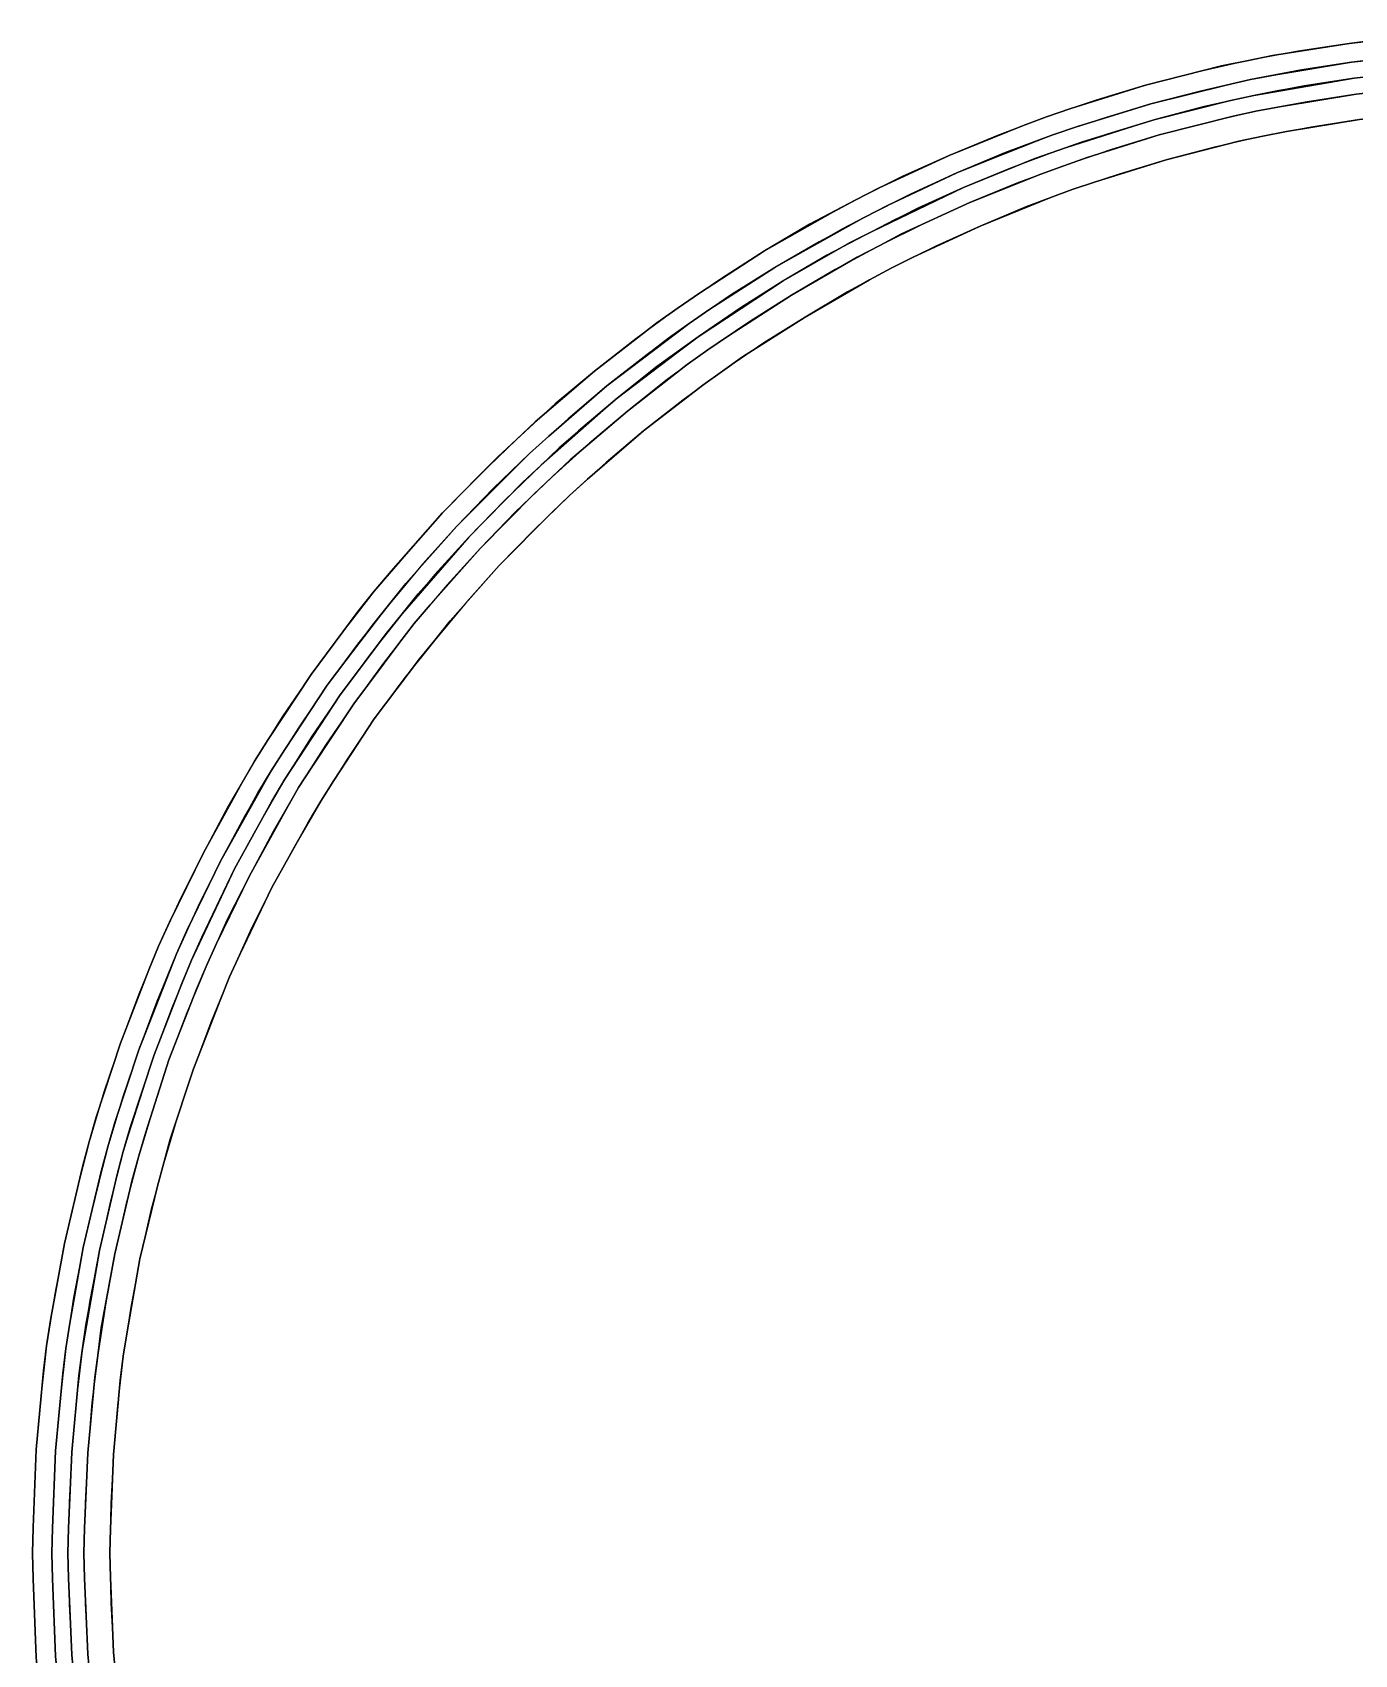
# Model space of a CAD drawing. Extents: x -23.7 to 23.7, y -23.7 to 23.7.
# Drawn here: x -23.68 to -3.15, y -1.58 to 23.62 of the extents above; entities that cross this region are included whole.
import ezdxf

# ---------------------------------------------------------------- set-up
doc = ezdxf.new("R2010")
doc.units = 0

msp = doc.modelspace()

# ---------------------------------------------------------------- linework, layer by layer
at = {"layer": 'Faces'}
for points in [[(-4.82, 23.18, 57.13), (-4.42, 23.26, 57.58), (-3.23, 23.45, 56.77), (-4.02, 23.33, 56.22)], [(-3.23, 23.45, 58.95), (-2.01, 23.59, 57.58), (-3.23, 23.45, 56.77), (-4.42, 23.26, 57.58)], [(-2.01, 23.59, 57.58), (-1.62, 23.62, 57.13), (-2.42, 23.55, 56.22), (-3.23, 23.45, 56.77)], [(-5.21, 23.1, 57.58), (-4.82, 23.18, 57.13), (-5.61, 23, 56.22), (-6.39, 22.8, 56.77)], [(-5.21, 23.1, 57.58), (-4.82, 23.18, 57.86), (-4.42, 23.26, 57.58), (-4.82, 23.18, 57.13)], [(-3.19, 23.16, 58.95), (-1.99, 23.29, 57.58), (-3.19, 23.16, 56.77), (-4.37, 22.96, 57.58)], [(-3.19, 23.16, 58.95), (-1.99, 23.29, 57.58), (-3.19, 23.16, 56.77), (-4.37, 22.96, 57.58)], [(-1.99, 23.29, 57.58), (-1.6, 23.32, 57.13), (-2.39, 23.25, 56.22), (-3.19, 23.16, 56.77)], [(-1.99, 23.29, 57.58), (-1.6, 23.32, 57.13), (-2.39, 23.25, 56.22), (-3.19, 23.16, 56.77)], [(-6.39, 22.8, 58.95), (-5.21, 23.1, 57.58), (-6.39, 22.8, 56.77), (-7.55, 22.44, 57.58)], [(-5.14, 22.8, 57.58), (-4.76, 22.89, 57.86), (-4.37, 22.96, 57.58), (-4.76, 22.89, 57.13)], [(-5.14, 22.8, 57.58), (-4.76, 22.89, 57.86), (-4.37, 22.96, 57.58), (-4.76, 22.89, 57.13)], [(-4.76, 22.89, 57.13), (-4.37, 22.96, 57.58), (-3.19, 23.16, 56.77), (-3.97, 23.04, 56.22)], [(-4.76, 22.89, 57.13), (-4.37, 22.96, 57.58), (-3.19, 23.16, 56.77), (-3.97, 23.04, 56.22)], [(-3.15, 22.91, 58.95), (-1.97, 23.04, 57.58), (-3.15, 22.91, 56.77), (-4.32, 22.72, 57.58)], [(-3.15, 22.91, 58.95), (-1.97, 23.04, 57.58), (-3.15, 22.91, 56.77), (-4.32, 22.72, 57.58)], [(-1.97, 23.04, 57.58), (-1.58, 23.07, 57.13), (-2.37, 23, 56.22), (-3.15, 22.91, 56.77)], [(-1.97, 23.04, 57.58), (-1.58, 23.07, 57.13), (-2.37, 23, 56.22), (-3.15, 22.91, 56.77)], [(-7.93, 22.31, 57.13), (-7.55, 22.44, 57.58), (-6.39, 22.8, 56.77), (-7.16, 22.57, 56.22)], [(-6.31, 22.51, 58.95), (-5.14, 22.8, 57.58), (-6.31, 22.51, 56.77), (-7.45, 22.16, 57.58)], [(-6.31, 22.51, 58.95), (-5.14, 22.8, 57.58), (-6.31, 22.51, 56.77), (-7.45, 22.16, 57.58)], [(-5.14, 22.8, 57.58), (-4.76, 22.89, 57.13), (-5.54, 22.71, 56.22), (-6.31, 22.51, 56.77)], [(-5.14, 22.8, 57.58), (-4.76, 22.89, 57.13), (-5.54, 22.71, 56.22), (-6.31, 22.51, 56.77)], [(-5.09, 22.56, 57.58), (-4.71, 22.64, 57.86), (-4.32, 22.72, 57.58), (-4.71, 22.64, 57.13)], [(-5.09, 22.56, 57.58), (-4.71, 22.64, 57.86), (-4.32, 22.72, 57.58), (-4.71, 22.64, 57.13)], [(-4.71, 22.64, 57.13), (-4.32, 22.72, 57.58), (-3.15, 22.91, 56.77), (-3.93, 22.79, 56.22)], [(-4.71, 22.64, 57.13), (-4.32, 22.72, 57.58), (-3.15, 22.91, 56.77), (-3.93, 22.79, 56.22)], [(-3.12, 22.66, 58.95), (-1.95, 22.79, 57.58), (-3.12, 22.66, 56.77), (-4.28, 22.47, 57.58)], [(-3.12, 22.66, 58.95), (-1.95, 22.79, 57.58), (-3.12, 22.66, 56.77), (-4.28, 22.47, 57.58)], [(-8.3, 22.17, 57.58), (-7.93, 22.31, 57.86), (-7.55, 22.44, 57.58), (-7.93, 22.31, 57.13)], [(-7.83, 22.03, 57.13), (-7.45, 22.16, 57.58), (-6.31, 22.51, 56.77), (-7.07, 22.28, 56.22)], [(-7.83, 22.03, 57.13), (-7.45, 22.16, 57.58), (-6.31, 22.51, 56.77), (-7.07, 22.28, 56.22)], [(-6.24, 22.27, 58.95), (-5.09, 22.56, 57.58), (-6.24, 22.27, 56.77), (-7.37, 21.92, 57.58)], [(-6.24, 22.27, 58.95), (-5.09, 22.56, 57.58), (-6.24, 22.27, 56.77), (-7.37, 21.92, 57.58)], [(-5.09, 22.56, 57.58), (-4.71, 22.64, 57.13), (-5.48, 22.47, 56.22), (-6.24, 22.27, 56.77)], [(-5.09, 22.56, 57.58), (-4.71, 22.64, 57.13), (-5.48, 22.47, 56.22), (-6.24, 22.27, 56.77)], [(-5.03, 22.32, 57.58), (-4.65, 22.4, 57.86), (-4.28, 22.47, 57.58), (-4.65, 22.4, 57.13)], [(-5.03, 22.32, 57.58), (-4.65, 22.4, 57.86), (-4.28, 22.47, 57.58), (-4.65, 22.4, 57.13)], [(-4.65, 22.4, 57.13), (-4.28, 22.47, 57.58), (-3.12, 22.66, 56.77), (-3.88, 22.54, 56.22)], [(-4.65, 22.4, 57.13), (-4.28, 22.47, 57.58), (-3.12, 22.66, 56.77), (-3.88, 22.54, 56.22)], [(-9.44, 21.71, 56.77), (-8.3, 22.17, 57.58), (-7.93, 22.31, 57.13), (-8.69, 22.02, 56.22)], [(-7.74, 21.79, 57.13), (-7.37, 21.92, 57.58), (-6.24, 22.27, 56.77), (-6.99, 22.04, 56.22)], [(-7.74, 21.79, 57.13), (-7.37, 21.92, 57.58), (-6.24, 22.27, 56.77), (-6.99, 22.04, 56.22)], [(-6.18, 22.03, 58.95), (-5.03, 22.32, 57.58), (-6.18, 22.03, 56.77), (-7.3, 21.68, 57.58)], [(-6.18, 22.03, 58.95), (-5.03, 22.32, 57.58), (-6.18, 22.03, 56.77), (-7.3, 21.68, 57.58)], [(-5.03, 22.32, 57.58), (-4.65, 22.4, 57.13), (-5.42, 22.22, 56.22), (-6.18, 22.03, 56.77)], [(-5.03, 22.32, 57.58), (-4.65, 22.4, 57.13), (-5.42, 22.22, 56.22), (-6.18, 22.03, 56.77)], [(-4.57, 22.01, 57.13), (-4.2, 22.08, 57.58), (-3.07, 22.27, 56.77), (-3.82, 22.15, 56.22)], [(-3.07, 22.27, 58.95), (-1.91, 22.39, 57.58), (-3.07, 22.27, 56.77), (-4.2, 22.08, 57.58)], [(-9.44, 21.71, 58.95), (-8.3, 22.17, 57.58), (-9.44, 21.71, 56.77), (-10.54, 21.2, 57.58)], [(-9.32, 21.44, 56.77), (-8.2, 21.89, 57.58), (-7.83, 22.03, 57.13), (-8.58, 21.75, 56.22)], [(-9.32, 21.44, 56.77), (-8.2, 21.89, 57.58), (-7.83, 22.03, 57.13), (-8.58, 21.75, 56.22)], [(-8.2, 21.89, 57.58), (-7.83, 22.03, 57.86), (-7.45, 22.16, 57.58), (-7.83, 22.03, 57.13)], [(-8.2, 21.89, 57.58), (-7.83, 22.03, 57.86), (-7.45, 22.16, 57.58), (-7.83, 22.03, 57.13)], [(-8.11, 21.66, 57.58), (-7.74, 21.79, 57.86), (-7.37, 21.92, 57.58), (-7.74, 21.79, 57.13)], [(-8.11, 21.66, 57.58), (-7.74, 21.79, 57.86), (-7.37, 21.92, 57.58), (-7.74, 21.79, 57.13)], [(-7.66, 21.55, 57.13), (-7.3, 21.68, 57.58), (-6.18, 22.03, 56.77), (-6.92, 21.8, 56.22)], [(-7.66, 21.55, 57.13), (-7.3, 21.68, 57.58), (-6.18, 22.03, 56.77), (-6.92, 21.8, 56.22)], [(-6.07, 21.64, 58.95), (-4.94, 21.93, 57.58), (-6.07, 21.64, 56.77), (-7.17, 21.3, 57.58)], [(-4.94, 21.93, 57.58), (-4.57, 22.01, 57.13), (-5.32, 21.84, 56.22), (-6.07, 21.64, 56.77)], [(-4.94, 21.93, 57.58), (-4.57, 22.01, 57.86), (-4.2, 22.08, 57.58), (-4.57, 22.01, 57.13)], [(-10.89, 21.02, 57.13), (-10.54, 21.2, 57.58), (-9.44, 21.71, 56.77), (-10.17, 21.38, 56.22)], [(-9.32, 21.44, 58.95), (-8.2, 21.89, 57.58), (-9.32, 21.44, 56.77), (-10.4, 20.93, 57.58)], [(-9.32, 21.44, 58.95), (-8.2, 21.89, 57.58), (-9.32, 21.44, 56.77), (-10.4, 20.93, 57.58)], [(-9.22, 21.21, 56.77), (-8.11, 21.66, 57.58), (-7.74, 21.79, 57.13), (-8.49, 21.51, 56.22)], [(-9.22, 21.21, 56.77), (-8.11, 21.66, 57.58), (-7.74, 21.79, 57.13), (-8.49, 21.51, 56.22)], [(-8.02, 21.42, 57.58), (-7.66, 21.55, 57.86), (-7.3, 21.68, 57.58), (-7.66, 21.55, 57.13)], [(-8.02, 21.42, 57.58), (-7.66, 21.55, 57.86), (-7.3, 21.68, 57.58), (-7.66, 21.55, 57.13)], [(-10.75, 20.75, 57.13), (-10.4, 20.93, 57.58), (-9.32, 21.44, 56.77), (-10.04, 21.11, 56.22)], [(-10.75, 20.75, 57.13), (-10.4, 20.93, 57.58), (-9.32, 21.44, 56.77), (-10.04, 21.11, 56.22)], [(-9.22, 21.21, 58.95), (-8.11, 21.66, 57.58), (-9.22, 21.21, 56.77), (-10.29, 20.71, 57.58)], [(-9.22, 21.21, 58.95), (-8.11, 21.66, 57.58), (-9.22, 21.21, 56.77), (-10.29, 20.71, 57.58)], [(-9.12, 20.98, 58.95), (-8.02, 21.42, 57.58), (-9.12, 20.98, 56.77), (-10.18, 20.49, 57.58)], [(-9.12, 20.98, 58.95), (-8.02, 21.42, 57.58), (-9.12, 20.98, 56.77), (-10.18, 20.49, 57.58)], [(-9.12, 20.98, 56.77), (-8.02, 21.42, 57.58), (-7.66, 21.55, 57.13), (-8.39, 21.28, 56.22)], [(-9.12, 20.98, 56.77), (-8.02, 21.42, 57.58), (-7.66, 21.55, 57.13), (-8.39, 21.28, 56.22)], [(-7.53, 21.18, 57.13), (-7.17, 21.3, 57.58), (-6.07, 21.64, 56.77), (-6.8, 21.42, 56.22)], [(-11.25, 20.83, 57.58), (-10.89, 21.02, 57.86), (-10.54, 21.2, 57.58), (-10.89, 21.02, 57.13)], [(-10.64, 20.53, 57.13), (-10.29, 20.71, 57.58), (-9.22, 21.21, 56.77), (-9.93, 20.89, 56.22)], [(-10.64, 20.53, 57.13), (-10.29, 20.71, 57.58), (-9.22, 21.21, 56.77), (-9.93, 20.89, 56.22)], [(-8.96, 20.61, 56.77), (-7.88, 21.05, 57.58), (-7.53, 21.18, 57.13), (-8.25, 20.91, 56.22)], [(-7.88, 21.05, 57.58), (-7.53, 21.18, 57.86), (-7.17, 21.3, 57.58), (-7.53, 21.18, 57.13)], [(-11.25, 20.83, 57.58), (-10.89, 21.02, 57.13), (-11.61, 20.64, 56.22), (-12.31, 20.23, 56.77)], [(-11.1, 20.57, 57.58), (-10.75, 20.75, 57.86), (-10.4, 20.93, 57.58), (-10.75, 20.75, 57.13)], [(-11.1, 20.57, 57.58), (-10.75, 20.75, 57.86), (-10.4, 20.93, 57.58), (-10.75, 20.75, 57.13)], [(-10.52, 20.31, 57.13), (-10.18, 20.49, 57.58), (-9.12, 20.98, 56.77), (-9.82, 20.66, 56.22)], [(-10.52, 20.31, 57.13), (-10.18, 20.49, 57.58), (-9.12, 20.98, 56.77), (-9.82, 20.66, 56.22)], [(-8.96, 20.61, 58.95), (-7.88, 21.05, 57.58), (-8.96, 20.61, 56.77), (-10, 20.13, 57.58)], [(-12.31, 20.23, 58.95), (-11.25, 20.83, 57.58), (-12.31, 20.23, 56.77), (-13.32, 19.57, 57.58)], [(-11.1, 20.57, 57.58), (-10.75, 20.75, 57.13), (-11.46, 20.37, 56.22), (-12.15, 19.97, 56.77)], [(-11.1, 20.57, 57.58), (-10.75, 20.75, 57.13), (-11.46, 20.37, 56.22), (-12.15, 19.97, 56.77)], [(-10.99, 20.35, 57.58), (-10.64, 20.53, 57.86), (-10.29, 20.71, 57.58), (-10.64, 20.53, 57.13)], [(-10.99, 20.35, 57.58), (-10.64, 20.53, 57.86), (-10.29, 20.71, 57.58), (-10.64, 20.53, 57.13)], [(-12.15, 19.97, 58.95), (-11.1, 20.57, 57.58), (-12.15, 19.97, 56.77), (-13.16, 19.32, 57.58)], [(-12.15, 19.97, 58.95), (-11.1, 20.57, 57.58), (-12.15, 19.97, 56.77), (-13.16, 19.32, 57.58)], [(-10.99, 20.35, 57.58), (-10.64, 20.53, 57.13), (-11.34, 20.16, 56.22), (-12.02, 19.76, 56.77)], [(-10.99, 20.35, 57.58), (-10.64, 20.53, 57.13), (-11.34, 20.16, 56.22), (-12.02, 19.76, 56.77)], [(-10.87, 20.13, 57.58), (-10.52, 20.31, 57.86), (-10.18, 20.49, 57.58), (-10.52, 20.31, 57.13)], [(-10.87, 20.13, 57.58), (-10.52, 20.31, 57.86), (-10.18, 20.49, 57.58), (-10.52, 20.31, 57.13)], [(-10.34, 19.96, 57.13), (-10, 20.13, 57.58), (-8.96, 20.61, 56.77), (-9.65, 20.3, 56.22)], [(-13.65, 19.34, 57.13), (-13.32, 19.57, 57.58), (-12.31, 20.23, 56.77), (-12.98, 19.8, 56.22)], [(-12.02, 19.76, 58.95), (-10.99, 20.35, 57.58), (-12.02, 19.76, 56.77), (-13.01, 19.12, 57.58)], [(-12.02, 19.76, 58.95), (-10.99, 20.35, 57.58), (-12.02, 19.76, 56.77), (-13.01, 19.12, 57.58)], [(-10.87, 20.13, 57.58), (-10.52, 20.31, 57.13), (-11.21, 19.94, 56.22), (-11.89, 19.54, 56.77)], [(-10.87, 20.13, 57.58), (-10.52, 20.31, 57.13), (-11.21, 19.94, 56.22), (-11.89, 19.54, 56.77)], [(-13.48, 19.1, 57.13), (-13.16, 19.32, 57.58), (-12.15, 19.97, 56.77), (-12.82, 19.55, 56.22)], [(-13.48, 19.1, 57.13), (-13.16, 19.32, 57.58), (-12.15, 19.97, 56.77), (-12.82, 19.55, 56.22)], [(-11.89, 19.54, 58.95), (-10.87, 20.13, 57.58), (-11.89, 19.54, 56.77), (-12.87, 18.91, 57.58)], [(-11.89, 19.54, 58.95), (-10.87, 20.13, 57.58), (-11.89, 19.54, 56.77), (-12.87, 18.91, 57.58)], [(-10.68, 19.78, 57.58), (-10.34, 19.96, 57.13), (-11.02, 19.59, 56.22), (-11.68, 19.2, 56.77)], [(-10.68, 19.78, 57.58), (-10.34, 19.96, 57.86), (-10, 20.13, 57.58), (-10.34, 19.96, 57.13)], [(-13.34, 18.89, 57.13), (-13.01, 19.12, 57.58), (-12.02, 19.76, 56.77), (-12.68, 19.34, 56.22)], [(-13.34, 18.89, 57.13), (-13.01, 19.12, 57.58), (-12.02, 19.76, 56.77), (-12.68, 19.34, 56.22)], [(-11.68, 19.2, 58.95), (-10.68, 19.78, 57.58), (-11.68, 19.2, 56.77), (-12.65, 18.58, 57.58)], [(-13.98, 19.11, 57.58), (-13.65, 19.34, 57.86), (-13.32, 19.57, 57.58), (-13.65, 19.34, 57.13)], [(-13.19, 18.69, 57.13), (-12.87, 18.91, 57.58), (-11.89, 19.54, 56.77), (-12.54, 19.13, 56.22)], [(-13.19, 18.69, 57.13), (-12.87, 18.91, 57.58), (-11.89, 19.54, 56.77), (-12.54, 19.13, 56.22)], [(-14.95, 18.36, 56.77), (-13.98, 19.11, 57.58), (-13.65, 19.34, 57.13), (-14.31, 18.86, 56.22)], [(-13.8, 18.87, 57.58), (-13.48, 19.1, 57.86), (-13.16, 19.32, 57.58), (-13.48, 19.1, 57.13)], [(-13.8, 18.87, 57.58), (-13.48, 19.1, 57.86), (-13.16, 19.32, 57.58), (-13.48, 19.1, 57.13)], [(-12.96, 18.36, 57.13), (-12.65, 18.58, 57.58), (-11.68, 19.2, 56.77), (-12.32, 18.8, 56.22)], [(-14.95, 18.36, 58.95), (-13.98, 19.11, 57.58), (-14.95, 18.36, 56.77), (-15.87, 17.57, 57.58)], [(-14.76, 18.13, 56.77), (-13.8, 18.87, 57.58), (-13.48, 19.1, 57.13), (-14.13, 18.62, 56.22)], [(-14.76, 18.13, 56.77), (-13.8, 18.87, 57.58), (-13.48, 19.1, 57.13), (-14.13, 18.62, 56.22)], [(-13.65, 18.66, 57.58), (-13.34, 18.89, 57.86), (-13.01, 19.12, 57.58), (-13.34, 18.89, 57.13)], [(-13.65, 18.66, 57.58), (-13.34, 18.89, 57.86), (-13.01, 19.12, 57.58), (-13.34, 18.89, 57.13)], [(-13.51, 18.46, 57.58), (-13.19, 18.69, 57.86), (-12.87, 18.91, 57.58), (-13.19, 18.69, 57.13)], [(-13.51, 18.46, 57.58), (-13.19, 18.69, 57.86), (-12.87, 18.91, 57.58), (-13.19, 18.69, 57.13)], [(-14.76, 18.13, 58.95), (-13.8, 18.87, 57.58), (-14.76, 18.13, 56.77), (-15.66, 17.35, 57.58)], [(-14.76, 18.13, 58.95), (-13.8, 18.87, 57.58), (-14.76, 18.13, 56.77), (-15.66, 17.35, 57.58)], [(-14.6, 17.94, 58.95), (-13.65, 18.66, 57.58), (-14.6, 17.94, 56.77), (-15.5, 17.17, 57.58)], [(-14.6, 17.94, 58.95), (-13.65, 18.66, 57.58), (-14.6, 17.94, 56.77), (-15.5, 17.17, 57.58)], [(-14.6, 17.94, 56.77), (-13.65, 18.66, 57.58), (-13.34, 18.89, 57.13), (-13.98, 18.43, 56.22)], [(-14.6, 17.94, 56.77), (-13.65, 18.66, 57.58), (-13.34, 18.89, 57.13), (-13.98, 18.43, 56.22)], [(-14.44, 17.74, 56.77), (-13.51, 18.46, 57.58), (-13.19, 18.69, 57.13), (-13.82, 18.23, 56.22)], [(-14.44, 17.74, 56.77), (-13.51, 18.46, 57.58), (-13.19, 18.69, 57.13), (-13.82, 18.23, 56.22)], [(-14.44, 17.74, 58.95), (-13.51, 18.46, 57.58), (-14.44, 17.74, 56.77), (-15.33, 16.98, 57.58)], [(-14.44, 17.74, 58.95), (-13.51, 18.46, 57.58), (-14.44, 17.74, 56.77), (-15.33, 16.98, 57.58)], [(-13.27, 18.14, 57.58), (-12.96, 18.36, 57.86), (-12.65, 18.58, 57.58), (-12.96, 18.36, 57.13)], [(-16.16, 17.3, 57.13), (-15.87, 17.57, 57.58), (-14.95, 18.36, 56.77), (-15.56, 17.85, 56.22)], [(-14.19, 17.43, 56.77), (-13.27, 18.14, 57.58), (-12.96, 18.36, 57.13), (-13.58, 17.91, 56.22)], [(-15.96, 17.08, 57.13), (-15.66, 17.35, 57.58), (-14.76, 18.13, 56.77), (-15.36, 17.62, 56.22)], [(-15.96, 17.08, 57.13), (-15.66, 17.35, 57.58), (-14.76, 18.13, 56.77), (-15.36, 17.62, 56.22)], [(-15.78, 16.9, 57.13), (-15.5, 17.17, 57.58), (-14.6, 17.94, 56.77), (-15.2, 17.43, 56.22)], [(-15.78, 16.9, 57.13), (-15.5, 17.17, 57.58), (-14.6, 17.94, 56.77), (-15.2, 17.43, 56.22)], [(-14.19, 17.43, 58.95), (-13.27, 18.14, 57.58), (-14.19, 17.43, 56.77), (-15.06, 16.68, 57.58)], [(-15.61, 16.72, 57.13), (-15.33, 16.98, 57.58), (-14.44, 17.74, 56.77), (-15.03, 17.24, 56.22)], [(-15.61, 16.72, 57.13), (-15.33, 16.98, 57.58), (-14.44, 17.74, 56.77), (-15.03, 17.24, 56.22)], [(-16.45, 17.03, 57.58), (-16.16, 17.3, 57.86), (-15.87, 17.57, 57.58), (-16.16, 17.3, 57.13)], [(-15.34, 16.43, 57.13), (-15.06, 16.68, 57.58), (-14.19, 17.43, 56.77), (-14.77, 16.94, 56.22)], [(-17.31, 16.16, 56.77), (-16.45, 17.03, 57.58), (-16.16, 17.3, 57.13), (-16.74, 16.74, 56.22)], [(-16.24, 16.81, 57.58), (-15.96, 17.08, 57.86), (-15.66, 17.35, 57.58), (-15.96, 17.08, 57.13)], [(-16.24, 16.81, 57.58), (-15.96, 17.08, 57.86), (-15.66, 17.35, 57.58), (-15.96, 17.08, 57.13)], [(-16.07, 16.63, 57.58), (-15.78, 16.9, 57.86), (-15.5, 17.17, 57.58), (-15.78, 16.9, 57.13)], [(-16.07, 16.63, 57.58), (-15.78, 16.9, 57.86), (-15.5, 17.17, 57.58), (-15.78, 16.9, 57.13)], [(-17.31, 16.16, 58.95), (-16.45, 17.03, 57.58), (-17.31, 16.16, 56.77), (-18.11, 15.25, 57.58)], [(-17.09, 15.95, 56.77), (-16.24, 16.81, 57.58), (-15.96, 17.08, 57.13), (-16.53, 16.53, 56.22)], [(-17.09, 15.95, 56.77), (-16.24, 16.81, 57.58), (-15.96, 17.08, 57.13), (-16.53, 16.53, 56.22)], [(-16.9, 15.78, 56.77), (-16.07, 16.63, 57.58), (-15.78, 16.9, 57.13), (-16.35, 16.35, 56.22)], [(-16.9, 15.78, 56.77), (-16.07, 16.63, 57.58), (-15.78, 16.9, 57.13), (-16.35, 16.35, 56.22)], [(-15.89, 16.45, 57.58), (-15.61, 16.72, 57.86), (-15.33, 16.98, 57.58), (-15.61, 16.72, 57.13)], [(-15.89, 16.45, 57.58), (-15.61, 16.72, 57.86), (-15.33, 16.98, 57.58), (-15.61, 16.72, 57.13)], [(-17.09, 15.95, 58.95), (-16.24, 16.81, 57.58), (-17.09, 15.95, 56.77), (-17.88, 15.06, 57.58)], [(-17.09, 15.95, 58.95), (-16.24, 16.81, 57.58), (-17.09, 15.95, 56.77), (-17.88, 15.06, 57.58)], [(-16.9, 15.78, 58.95), (-16.07, 16.63, 57.58), (-16.9, 15.78, 56.77), (-17.69, 14.9, 57.58)], [(-16.9, 15.78, 58.95), (-16.07, 16.63, 57.58), (-16.9, 15.78, 56.77), (-17.69, 14.9, 57.58)], [(-16.72, 15.61, 56.77), (-15.89, 16.45, 57.58), (-15.61, 16.72, 57.13), (-16.18, 16.17, 56.22)], [(-16.72, 15.61, 56.77), (-15.89, 16.45, 57.58), (-15.61, 16.72, 57.13), (-16.18, 16.17, 56.22)], [(-15.62, 16.16, 57.58), (-15.34, 16.43, 57.86), (-15.06, 16.68, 57.58), (-15.34, 16.43, 57.13)], [(-16.72, 15.61, 58.95), (-15.89, 16.45, 57.58), (-16.72, 15.61, 56.77), (-17.5, 14.73, 57.58)], [(-16.72, 15.61, 58.95), (-15.89, 16.45, 57.58), (-16.72, 15.61, 56.77), (-17.5, 14.73, 57.58)], [(-16.43, 15.34, 56.77), (-15.62, 16.16, 57.58), (-15.34, 16.43, 57.13), (-15.89, 15.89, 56.22)], [(-18.37, 14.94, 57.13), (-18.11, 15.25, 57.58), (-17.31, 16.16, 56.77), (-17.84, 15.56, 56.22)], [(-16.43, 15.34, 58.95), (-15.62, 16.16, 57.58), (-16.43, 15.34, 56.77), (-17.19, 14.48, 57.58)], [(-18.13, 14.75, 57.13), (-17.88, 15.06, 57.58), (-17.09, 15.95, 56.77), (-17.62, 15.36, 56.22)], [(-18.13, 14.75, 57.13), (-17.88, 15.06, 57.58), (-17.09, 15.95, 56.77), (-17.62, 15.36, 56.22)], [(-17.94, 14.59, 57.13), (-17.69, 14.9, 57.58), (-16.9, 15.78, 56.77), (-17.43, 15.2, 56.22)], [(-17.94, 14.59, 57.13), (-17.69, 14.9, 57.58), (-16.9, 15.78, 56.77), (-17.43, 15.2, 56.22)], [(-17.75, 14.44, 57.13), (-17.5, 14.73, 57.58), (-16.72, 15.61, 56.77), (-17.24, 15.04, 56.22)], [(-17.75, 14.44, 57.13), (-17.5, 14.73, 57.58), (-16.72, 15.61, 56.77), (-17.24, 15.04, 56.22)], [(-18.62, 14.63, 57.58), (-18.37, 14.94, 57.86), (-18.11, 15.25, 57.58), (-18.37, 14.94, 57.13)], [(-17.43, 14.18, 57.13), (-17.19, 14.48, 57.58), (-16.43, 15.34, 56.77), (-16.94, 14.77, 56.22)], [(-18.62, 14.63, 57.58), (-18.37, 14.94, 57.13), (-18.87, 14.3, 56.22), (-19.35, 13.65, 56.77)], [(-18.38, 14.44, 57.58), (-18.13, 14.75, 57.86), (-17.88, 15.06, 57.58), (-18.13, 14.75, 57.13)], [(-18.38, 14.44, 57.58), (-18.13, 14.75, 57.86), (-17.88, 15.06, 57.58), (-18.13, 14.75, 57.13)], [(-18.18, 14.29, 57.58), (-17.94, 14.59, 57.86), (-17.69, 14.9, 57.58), (-17.94, 14.59, 57.13)], [(-18.18, 14.29, 57.58), (-17.94, 14.59, 57.86), (-17.69, 14.9, 57.58), (-17.94, 14.59, 57.13)], [(-19.35, 13.65, 58.95), (-18.62, 14.63, 57.58), (-19.35, 13.65, 56.77), (-20.02, 12.64, 57.58)], [(-18.38, 14.44, 57.58), (-18.13, 14.75, 57.13), (-18.63, 14.12, 56.22), (-19.1, 13.48, 56.77)], [(-18.38, 14.44, 57.58), (-18.13, 14.75, 57.13), (-18.63, 14.12, 56.22), (-19.1, 13.48, 56.77)], [(-17.99, 14.13, 57.58), (-17.75, 14.44, 57.86), (-17.5, 14.73, 57.58), (-17.75, 14.44, 57.13)], [(-17.99, 14.13, 57.58), (-17.75, 14.44, 57.86), (-17.5, 14.73, 57.58), (-17.75, 14.44, 57.13)], [(-19.1, 13.48, 58.95), (-18.38, 14.44, 57.58), (-19.1, 13.48, 56.77), (-19.76, 12.48, 57.58)], [(-19.1, 13.48, 58.95), (-18.38, 14.44, 57.58), (-19.1, 13.48, 56.77), (-19.76, 12.48, 57.58)], [(-18.18, 14.29, 57.58), (-17.94, 14.59, 57.13), (-18.43, 13.97, 56.22), (-18.9, 13.33, 56.77)], [(-18.18, 14.29, 57.58), (-17.94, 14.59, 57.13), (-18.43, 13.97, 56.22), (-18.9, 13.33, 56.77)], [(-17.99, 14.13, 57.58), (-17.75, 14.44, 57.13), (-18.23, 13.82, 56.22), (-18.69, 13.19, 56.77)], [(-17.99, 14.13, 57.58), (-17.75, 14.44, 57.13), (-18.23, 13.82, 56.22), (-18.69, 13.19, 56.77)], [(-17.67, 13.89, 57.58), (-17.43, 14.18, 57.86), (-17.19, 14.48, 57.58), (-17.43, 14.18, 57.13)], [(-18.9, 13.33, 58.95), (-18.18, 14.29, 57.58), (-18.9, 13.33, 56.77), (-19.55, 12.35, 57.58)], [(-18.9, 13.33, 58.95), (-18.18, 14.29, 57.58), (-18.9, 13.33, 56.77), (-19.55, 12.35, 57.58)], [(-18.69, 13.19, 58.95), (-17.99, 14.13, 57.58), (-18.69, 13.19, 56.77), (-19.34, 12.21, 57.58)], [(-18.69, 13.19, 58.95), (-17.99, 14.13, 57.58), (-18.69, 13.19, 56.77), (-19.34, 12.21, 57.58)], [(-17.67, 13.89, 57.58), (-17.43, 14.18, 57.13), (-17.91, 13.58, 56.22), (-18.37, 12.96, 56.77)], [(-18.37, 12.96, 58.95), (-17.67, 13.89, 57.58), (-18.37, 12.96, 56.77), (-19, 12, 57.58)], [(-20.23, 12.3, 57.13), (-20.02, 12.64, 57.58), (-19.35, 13.65, 56.77), (-19.8, 12.99, 56.22)], [(-19.97, 12.15, 57.13), (-19.76, 12.48, 57.58), (-19.1, 13.48, 56.77), (-19.55, 12.82, 56.22)], [(-19.97, 12.15, 57.13), (-19.76, 12.48, 57.58), (-19.1, 13.48, 56.77), (-19.55, 12.82, 56.22)], [(-19.76, 12.02, 57.13), (-19.55, 12.35, 57.58), (-18.9, 13.33, 56.77), (-19.34, 12.69, 56.22)], [(-19.76, 12.02, 57.13), (-19.55, 12.35, 57.58), (-18.9, 13.33, 56.77), (-19.34, 12.69, 56.22)], [(-19.55, 11.89, 57.13), (-19.34, 12.21, 57.58), (-18.69, 13.19, 56.77), (-19.13, 12.55, 56.22)], [(-19.55, 11.89, 57.13), (-19.34, 12.21, 57.58), (-18.69, 13.19, 56.77), (-19.13, 12.55, 56.22)], [(-19.2, 11.68, 57.13), (-19, 12, 57.58), (-18.37, 12.96, 56.77), (-18.79, 12.33, 56.22)], [(-20.43, 11.96, 57.58), (-20.23, 12.3, 57.86), (-20.02, 12.64, 57.58), (-20.23, 12.3, 57.13)], [(-20.18, 11.81, 57.58), (-19.97, 12.15, 57.86), (-19.76, 12.48, 57.58), (-19.97, 12.15, 57.13)], [(-20.18, 11.81, 57.58), (-19.97, 12.15, 57.86), (-19.76, 12.48, 57.58), (-19.97, 12.15, 57.13)], [(-19.96, 11.68, 57.58), (-19.76, 12.02, 57.86), (-19.55, 12.35, 57.58), (-19.76, 12.02, 57.13)], [(-19.96, 11.68, 57.58), (-19.76, 12.02, 57.86), (-19.55, 12.35, 57.58), (-19.76, 12.02, 57.13)], [(-20.43, 11.96, 57.58), (-20.23, 12.3, 57.13), (-20.64, 11.6, 56.22), (-21.02, 10.89, 56.77)], [(-20.18, 11.81, 57.58), (-19.97, 12.15, 57.13), (-20.38, 11.45, 56.22), (-20.76, 10.75, 56.77)], [(-20.18, 11.81, 57.58), (-19.97, 12.15, 57.13), (-20.38, 11.45, 56.22), (-20.76, 10.75, 56.77)], [(-19.74, 11.55, 57.58), (-19.55, 11.89, 57.86), (-19.34, 12.21, 57.58), (-19.55, 11.89, 57.13)], [(-19.74, 11.55, 57.58), (-19.55, 11.89, 57.86), (-19.34, 12.21, 57.58), (-19.55, 11.89, 57.13)], [(-21.02, 10.89, 58.95), (-20.43, 11.96, 57.58), (-21.02, 10.89, 56.77), (-21.55, 9.8, 57.58)], [(-19.96, 11.68, 57.58), (-19.76, 12.02, 57.13), (-20.16, 11.33, 56.22), (-20.54, 10.63, 56.77)], [(-19.96, 11.68, 57.58), (-19.76, 12.02, 57.13), (-20.16, 11.33, 56.22), (-20.54, 10.63, 56.77)], [(-19.74, 11.55, 57.58), (-19.55, 11.89, 57.13), (-19.94, 11.21, 56.22), (-20.31, 10.52, 56.77)], [(-19.74, 11.55, 57.58), (-19.55, 11.89, 57.13), (-19.94, 11.21, 56.22), (-20.31, 10.52, 56.77)], [(-19.4, 11.35, 57.58), (-19.2, 11.68, 57.86), (-19, 12, 57.58), (-19.2, 11.68, 57.13)], [(-20.76, 10.75, 58.95), (-20.18, 11.81, 57.58), (-20.76, 10.75, 56.77), (-21.28, 9.67, 57.58)], [(-20.76, 10.75, 58.95), (-20.18, 11.81, 57.58), (-20.76, 10.75, 56.77), (-21.28, 9.67, 57.58)], [(-20.54, 10.63, 58.95), (-19.96, 11.68, 57.58), (-20.54, 10.63, 56.77), (-21.05, 9.57, 57.58)], [(-20.54, 10.63, 58.95), (-19.96, 11.68, 57.58), (-20.54, 10.63, 56.77), (-21.05, 9.57, 57.58)], [(-19.4, 11.35, 57.58), (-19.2, 11.68, 57.13), (-19.59, 11.01, 56.22), (-19.96, 10.34, 56.77)], [(-20.31, 10.52, 58.95), (-19.74, 11.55, 57.58), (-20.31, 10.52, 56.77), (-20.82, 9.47, 57.58)], [(-20.31, 10.52, 58.95), (-19.74, 11.55, 57.58), (-20.31, 10.52, 56.77), (-20.82, 9.47, 57.58)], [(-19.96, 10.34, 58.95), (-19.4, 11.35, 57.58), (-19.96, 10.34, 56.77), (-20.46, 9.3, 57.58)], [(-21.72, 9.43, 57.13), (-21.55, 9.8, 57.58), (-21.02, 10.89, 56.77), (-21.38, 10.17, 56.22)], [(-21.44, 9.31, 57.13), (-21.28, 9.67, 57.58), (-20.76, 10.75, 56.77), (-21.11, 10.04, 56.22)], [(-21.44, 9.31, 57.13), (-21.28, 9.67, 57.58), (-20.76, 10.75, 56.77), (-21.11, 10.04, 56.22)], [(-21.21, 9.21, 57.13), (-21.05, 9.57, 57.58), (-20.54, 10.63, 56.77), (-20.88, 9.93, 56.22)], [(-21.21, 9.21, 57.13), (-21.05, 9.57, 57.58), (-20.54, 10.63, 56.77), (-20.88, 9.93, 56.22)], [(-20.98, 9.11, 57.13), (-20.82, 9.47, 57.58), (-20.31, 10.52, 56.77), (-20.66, 9.83, 56.22)], [(-20.98, 9.11, 57.13), (-20.82, 9.47, 57.58), (-20.31, 10.52, 56.77), (-20.66, 9.83, 56.22)], [(-20.62, 8.95, 57.13), (-20.46, 9.3, 57.58), (-19.96, 10.34, 56.77), (-20.3, 9.66, 56.22)], [(-21.87, 9.06, 57.58), (-21.72, 9.43, 57.86), (-21.55, 9.8, 57.58), (-21.72, 9.43, 57.13)], [(-21.59, 8.95, 57.58), (-21.44, 9.31, 57.86), (-21.28, 9.67, 57.58), (-21.44, 9.31, 57.13)], [(-21.59, 8.95, 57.58), (-21.44, 9.31, 57.86), (-21.28, 9.67, 57.58), (-21.44, 9.31, 57.13)], [(-22.31, 7.92, 56.77), (-21.87, 9.06, 57.58), (-21.72, 9.43, 57.13), (-22.03, 8.68, 56.22)], [(-21.36, 8.85, 57.58), (-21.21, 9.21, 57.86), (-21.05, 9.57, 57.58), (-21.21, 9.21, 57.13)], [(-21.36, 8.85, 57.58), (-21.21, 9.21, 57.86), (-21.05, 9.57, 57.58), (-21.21, 9.21, 57.13)], [(-21.13, 8.76, 57.58), (-20.98, 9.11, 57.86), (-20.82, 9.47, 57.58), (-20.98, 9.11, 57.13)], [(-21.13, 8.76, 57.58), (-20.98, 9.11, 57.86), (-20.82, 9.47, 57.58), (-20.98, 9.11, 57.13)], [(-22.03, 7.82, 56.77), (-21.59, 8.95, 57.58), (-21.44, 9.31, 57.13), (-21.75, 8.57, 56.22)], [(-22.03, 7.82, 56.77), (-21.59, 8.95, 57.58), (-21.44, 9.31, 57.13), (-21.75, 8.57, 56.22)], [(-21.79, 7.74, 56.77), (-21.36, 8.85, 57.58), (-21.21, 9.21, 57.13), (-21.51, 8.48, 56.22)], [(-21.79, 7.74, 56.77), (-21.36, 8.85, 57.58), (-21.21, 9.21, 57.13), (-21.51, 8.48, 56.22)], [(-21.56, 7.66, 56.77), (-21.13, 8.76, 57.58), (-20.98, 9.11, 57.13), (-21.28, 8.39, 56.22)], [(-21.56, 7.66, 56.77), (-21.13, 8.76, 57.58), (-20.98, 9.11, 57.13), (-21.28, 8.39, 56.22)], [(-20.76, 8.6, 57.58), (-20.62, 8.95, 57.86), (-20.46, 9.3, 57.58), (-20.62, 8.95, 57.13)], [(-22.31, 7.92, 58.95), (-21.87, 9.06, 57.58), (-22.31, 7.92, 56.77), (-22.69, 6.77, 57.58)], [(-22.03, 7.82, 58.95), (-21.59, 8.95, 57.58), (-22.03, 7.82, 56.77), (-22.4, 6.69, 57.58)], [(-22.03, 7.82, 58.95), (-21.59, 8.95, 57.58), (-22.03, 7.82, 56.77), (-22.4, 6.69, 57.58)], [(-21.79, 7.74, 58.95), (-21.36, 8.85, 57.58), (-21.79, 7.74, 56.77), (-22.16, 6.61, 57.58)], [(-21.79, 7.74, 58.95), (-21.36, 8.85, 57.58), (-21.79, 7.74, 56.77), (-22.16, 6.61, 57.58)], [(-21.18, 7.52, 56.77), (-20.76, 8.6, 57.58), (-20.62, 8.95, 57.13), (-20.91, 8.24, 56.22)], [(-21.56, 7.66, 58.95), (-21.13, 8.76, 57.58), (-21.56, 7.66, 56.77), (-21.92, 6.54, 57.58)], [(-21.56, 7.66, 58.95), (-21.13, 8.76, 57.58), (-21.56, 7.66, 56.77), (-21.92, 6.54, 57.58)], [(-21.18, 7.52, 58.95), (-20.76, 8.6, 57.58), (-21.18, 7.52, 56.77), (-21.54, 6.43, 57.58)], [(-22.8, 6.39, 57.13), (-22.69, 6.77, 57.58), (-22.31, 7.92, 56.77), (-22.57, 7.16, 56.22)], [(-22.51, 6.31, 57.13), (-22.4, 6.69, 57.58), (-22.03, 7.82, 56.77), (-22.28, 7.07, 56.22)], [(-22.51, 6.31, 57.13), (-22.4, 6.69, 57.58), (-22.03, 7.82, 56.77), (-22.28, 7.07, 56.22)], [(-22.27, 6.24, 57.13), (-22.16, 6.61, 57.58), (-21.79, 7.74, 56.77), (-22.04, 7, 56.22)], [(-22.27, 6.24, 57.13), (-22.16, 6.61, 57.58), (-21.79, 7.74, 56.77), (-22.04, 7, 56.22)], [(-22.03, 6.17, 57.13), (-21.92, 6.54, 57.58), (-21.56, 7.66, 56.77), (-21.8, 6.92, 56.22)], [(-22.03, 6.17, 57.13), (-21.92, 6.54, 57.58), (-21.56, 7.66, 56.77), (-21.8, 6.92, 56.22)], [(-21.64, 6.06, 57.13), (-21.54, 6.43, 57.58), (-21.18, 7.52, 56.77), (-21.42, 6.8, 56.22)], [(-22.9, 6, 57.58), (-22.8, 6.39, 57.86), (-22.69, 6.77, 57.58), (-22.8, 6.39, 57.13)], [(-22.61, 5.93, 57.58), (-22.51, 6.31, 57.86), (-22.4, 6.69, 57.58), (-22.51, 6.31, 57.13)], [(-22.61, 5.93, 57.58), (-22.51, 6.31, 57.86), (-22.4, 6.69, 57.58), (-22.51, 6.31, 57.13)], [(-22.37, 5.86, 57.58), (-22.27, 6.24, 57.86), (-22.16, 6.61, 57.58), (-22.27, 6.24, 57.13)], [(-22.37, 5.86, 57.58), (-22.27, 6.24, 57.86), (-22.16, 6.61, 57.58), (-22.27, 6.24, 57.13)], [(-22.9, 6, 57.58), (-22.8, 6.39, 57.13), (-23, 5.6, 56.22), (-23.18, 4.81, 56.77)], [(-22.61, 5.93, 57.58), (-22.51, 6.31, 57.13), (-22.71, 5.53, 56.22), (-22.89, 4.75, 56.77)], [(-22.61, 5.93, 57.58), (-22.51, 6.31, 57.13), (-22.71, 5.53, 56.22), (-22.89, 4.75, 56.77)], [(-22.13, 5.8, 57.58), (-22.03, 6.17, 57.86), (-21.92, 6.54, 57.58), (-22.03, 6.17, 57.13)], [(-22.13, 5.8, 57.58), (-22.03, 6.17, 57.86), (-21.92, 6.54, 57.58), (-22.03, 6.17, 57.13)], [(-21.74, 5.7, 57.58), (-21.64, 6.06, 57.86), (-21.54, 6.43, 57.58), (-21.64, 6.06, 57.13)], [(-22.37, 5.86, 57.58), (-22.27, 6.24, 57.13), (-22.47, 5.47, 56.22), (-22.64, 4.7, 56.77)], [(-22.37, 5.86, 57.58), (-22.27, 6.24, 57.13), (-22.47, 5.47, 56.22), (-22.64, 4.7, 56.77)], [(-22.13, 5.8, 57.58), (-22.03, 6.17, 57.13), (-22.23, 5.41, 56.22), (-22.4, 4.65, 56.77)], [(-22.13, 5.8, 57.58), (-22.03, 6.17, 57.13), (-22.23, 5.41, 56.22), (-22.4, 4.65, 56.77)], [(-21.74, 5.7, 57.58), (-21.64, 6.06, 57.13), (-21.84, 5.32, 56.22), (-22.01, 4.57, 56.77)], [(-23.18, 4.81, 58.95), (-22.9, 6, 57.58), (-23.18, 4.81, 56.77), (-23.4, 3.62, 57.58)], [(-22.89, 4.75, 58.95), (-22.61, 5.93, 57.58), (-22.89, 4.75, 56.77), (-23.1, 3.57, 57.58)], [(-22.89, 4.75, 58.95), (-22.61, 5.93, 57.58), (-22.89, 4.75, 56.77), (-23.1, 3.57, 57.58)], [(-22.64, 4.7, 58.95), (-22.37, 5.86, 57.58), (-22.64, 4.7, 56.77), (-22.85, 3.54, 57.58)], [(-22.64, 4.7, 58.95), (-22.37, 5.86, 57.58), (-22.64, 4.7, 56.77), (-22.85, 3.54, 57.58)], [(-22.4, 4.65, 58.95), (-22.13, 5.8, 57.58), (-22.4, 4.65, 56.77), (-22.61, 3.5, 57.58)], [(-22.4, 4.65, 58.95), (-22.13, 5.8, 57.58), (-22.4, 4.65, 56.77), (-22.61, 3.5, 57.58)], [(-22.01, 4.57, 58.95), (-21.74, 5.7, 57.58), (-22.01, 4.57, 56.77), (-22.21, 3.44, 57.58)], [(-23.46, 3.22, 57.13), (-23.4, 3.62, 57.58), (-23.18, 4.81, 56.77), (-23.33, 4.03, 56.22)], [(-23.16, 3.18, 57.13), (-23.1, 3.57, 57.58), (-22.89, 4.75, 56.77), (-23.04, 3.97, 56.22)], [(-23.16, 3.18, 57.13), (-23.1, 3.57, 57.58), (-22.89, 4.75, 56.77), (-23.04, 3.97, 56.22)], [(-22.91, 3.15, 57.13), (-22.85, 3.54, 57.58), (-22.64, 4.7, 56.77), (-22.79, 3.93, 56.22)], [(-22.91, 3.15, 57.13), (-22.85, 3.54, 57.58), (-22.64, 4.7, 56.77), (-22.79, 3.93, 56.22)], [(-22.66, 3.11, 57.13), (-22.61, 3.5, 57.58), (-22.4, 4.65, 56.77), (-22.54, 3.89, 56.22)], [(-22.66, 3.11, 57.13), (-22.61, 3.5, 57.58), (-22.4, 4.65, 56.77), (-22.54, 3.89, 56.22)], [(-22.27, 3.06, 57.13), (-22.21, 3.44, 57.58), (-22.01, 4.57, 56.77), (-22.15, 3.82, 56.22)], [(-23.51, 2.83, 57.58), (-23.46, 3.22, 57.86), (-23.4, 3.62, 57.58), (-23.46, 3.22, 57.13)], [(-23.21, 2.79, 57.58), (-23.16, 3.18, 57.86), (-23.1, 3.57, 57.58), (-23.16, 3.18, 57.13)], [(-23.21, 2.79, 57.58), (-23.16, 3.18, 57.86), (-23.1, 3.57, 57.58), (-23.16, 3.18, 57.13)], [(-22.96, 2.76, 57.58), (-22.91, 3.15, 57.86), (-22.85, 3.54, 57.58), (-22.91, 3.15, 57.13)], [(-22.96, 2.76, 57.58), (-22.91, 3.15, 57.86), (-22.85, 3.54, 57.58), (-22.91, 3.15, 57.13)], [(-22.71, 2.73, 57.58), (-22.66, 3.11, 57.86), (-22.61, 3.5, 57.58), (-22.66, 3.11, 57.13)], [(-22.71, 2.73, 57.58), (-22.66, 3.11, 57.86), (-22.61, 3.5, 57.58), (-22.66, 3.11, 57.13)], [(-22.32, 2.68, 57.58), (-22.27, 3.06, 57.86), (-22.21, 3.44, 57.58), (-22.27, 3.06, 57.13)], [(-23.62, 1.61, 56.77), (-23.51, 2.83, 57.58), (-23.46, 3.22, 57.13), (-23.55, 2.42, 56.22)], [(-23.32, 1.59, 56.77), (-23.21, 2.79, 57.58), (-23.16, 3.18, 57.13), (-23.25, 2.39, 56.22)], [(-23.32, 1.59, 56.77), (-23.21, 2.79, 57.58), (-23.16, 3.18, 57.13), (-23.25, 2.39, 56.22)], [(-23.07, 1.57, 56.77), (-22.96, 2.76, 57.58), (-22.91, 3.15, 57.13), (-23, 2.36, 56.22)], [(-23.07, 1.57, 56.77), (-22.96, 2.76, 57.58), (-22.91, 3.15, 57.13), (-23, 2.36, 56.22)], [(-22.82, 1.56, 56.77), (-22.71, 2.73, 57.58), (-22.66, 3.11, 57.13), (-22.76, 2.34, 56.22)], [(-22.82, 1.56, 56.77), (-22.71, 2.73, 57.58), (-22.66, 3.11, 57.13), (-22.76, 2.34, 56.22)], [(-22.42, 1.53, 56.77), (-22.32, 2.68, 57.58), (-22.27, 3.06, 57.13), (-22.36, 2.3, 56.22)], [(-23.62, 1.61, 58.95), (-23.51, 2.83, 57.58), (-23.62, 1.61, 56.77), (-23.67, 0.4, 57.58)], [(-23.32, 1.59, 58.95), (-23.21, 2.79, 57.58), (-23.32, 1.59, 56.77), (-23.37, 0.39, 57.58)], [(-23.32, 1.59, 58.95), (-23.21, 2.79, 57.58), (-23.32, 1.59, 56.77), (-23.37, 0.39, 57.58)], [(-23.07, 1.57, 58.95), (-22.96, 2.76, 57.58), (-23.07, 1.57, 56.77), (-23.12, 0.39, 57.58)], [(-23.07, 1.57, 58.95), (-22.96, 2.76, 57.58), (-23.07, 1.57, 56.77), (-23.12, 0.39, 57.58)], [(-22.82, 1.56, 58.95), (-22.71, 2.73, 57.58), (-22.82, 1.56, 56.77), (-22.87, 0.39, 57.58)], [(-22.82, 1.56, 58.95), (-22.71, 2.73, 57.58), (-22.82, 1.56, 56.77), (-22.87, 0.39, 57.58)], [(-22.42, 1.53, 58.95), (-22.32, 2.68, 57.58), (-22.42, 1.53, 56.77), (-22.47, 0.38, 57.58)], [(-23.68, 0, 57.13), (-23.67, 0.4, 57.58), (-23.62, 1.61, 56.77), (-23.66, 0.81, 56.22)], [(-23.38, 0, 57.13), (-23.37, 0.39, 57.58), (-23.32, 1.59, 56.77), (-23.36, 0.8, 56.22)], [(-23.38, 0, 57.13), (-23.37, 0.39, 57.58), (-23.32, 1.59, 56.77), (-23.36, 0.8, 56.22)], [(-23.13, 0, 57.13), (-23.12, 0.39, 57.58), (-23.07, 1.57, 56.77), (-23.11, 0.79, 56.22)], [(-23.13, 0, 57.13), (-23.12, 0.39, 57.58), (-23.07, 1.57, 56.77), (-23.11, 0.79, 56.22)], [(-22.88, 0, 57.13), (-22.87, 0.39, 57.58), (-22.82, 1.56, 56.77), (-22.86, 0.78, 56.22)], [(-22.88, 0, 57.13), (-22.87, 0.39, 57.58), (-22.82, 1.56, 56.77), (-22.86, 0.78, 56.22)], [(-22.48, 0, 57.13), (-22.47, 0.38, 57.58), (-22.42, 1.53, 56.77), (-22.46, 0.77, 56.22)], [(-23.67, -0.4, 57.58), (-23.68, 0, 57.86), (-23.67, 0.4, 57.58), (-23.68, 0, 57.13)], [(-23.37, -0.4, 57.58), (-23.38, 0, 57.86), (-23.37, 0.39, 57.58), (-23.38, 0, 57.13)], [(-23.37, -0.4, 57.58), (-23.38, 0, 57.86), (-23.37, 0.39, 57.58), (-23.38, 0, 57.13)], [(-23.12, -0.39, 57.58), (-23.13, 0, 57.86), (-23.12, 0.39, 57.58), (-23.13, 0, 57.13)], [(-23.12, -0.39, 57.58), (-23.13, 0, 57.86), (-23.12, 0.39, 57.58), (-23.13, 0, 57.13)], [(-22.87, -0.39, 57.58), (-22.88, 0, 57.86), (-22.87, 0.39, 57.58), (-22.88, 0, 57.13)], [(-22.87, -0.39, 57.58), (-22.88, 0, 57.86), (-22.87, 0.39, 57.58), (-22.88, 0, 57.13)], [(-22.47, -0.38, 57.58), (-22.48, 0, 57.86), (-22.47, 0.38, 57.58), (-22.48, 0, 57.13)], [(-23.62, -1.62, 56.77), (-23.67, -0.4, 57.58), (-23.68, 0, 57.13), (-23.66, -0.81, 56.22)], [(-23.32, -1.6, 56.77), (-23.37, -0.4, 57.58), (-23.38, 0, 57.13), (-23.36, -0.8, 56.22)], [(-23.32, -1.6, 56.77), (-23.37, -0.4, 57.58), (-23.38, 0, 57.13), (-23.36, -0.8, 56.22)], [(-23.07, -1.58, 56.77), (-23.12, -0.39, 57.58), (-23.13, 0, 57.13), (-23.11, -0.79, 56.22)], [(-23.07, -1.58, 56.77), (-23.12, -0.39, 57.58), (-23.13, 0, 57.13), (-23.11, -0.79, 56.22)], [(-22.82, -1.57, 56.77), (-22.87, -0.39, 57.58), (-22.88, 0, 57.13), (-22.86, -0.78, 56.22)], [(-22.82, -1.57, 56.77), (-22.87, -0.39, 57.58), (-22.88, 0, 57.13), (-22.86, -0.78, 56.22)], [(-22.42, -1.54, 56.77), (-22.47, -0.38, 57.58), (-22.48, 0, 57.13), (-22.46, -0.77, 56.22)], [(-23.62, -1.62, 58.95), (-23.67, -0.4, 57.58), (-23.62, -1.62, 56.77), (-23.51, -2.83, 57.58)], [(-23.32, -1.6, 58.95), (-23.37, -0.4, 57.58), (-23.32, -1.6, 56.77), (-23.21, -2.79, 57.58)], [(-23.32, -1.6, 58.95), (-23.37, -0.4, 57.58), (-23.32, -1.6, 56.77), (-23.21, -2.79, 57.58)], [(-23.07, -1.58, 58.95), (-23.12, -0.39, 57.58), (-23.07, -1.58, 56.77), (-22.96, -2.76, 57.58)], [(-23.07, -1.58, 58.95), (-23.12, -0.39, 57.58), (-23.07, -1.58, 56.77), (-22.96, -2.76, 57.58)], [(-22.82, -1.57, 58.95), (-22.87, -0.39, 57.58), (-22.82, -1.57, 56.77), (-22.71, -2.73, 57.58)], [(-22.82, -1.57, 58.95), (-22.87, -0.39, 57.58), (-22.82, -1.57, 56.77), (-22.71, -2.73, 57.58)], [(-22.42, -1.54, 58.95), (-22.47, -0.38, 57.58), (-22.42, -1.54, 56.77), (-22.31, -2.68, 57.58)], [(-22.66, -3.12, 57.13), (-22.71, -2.73, 57.58), (-22.82, -1.57, 56.77), (-22.76, -2.34, 56.22)], [(-22.66, -3.12, 57.13), (-22.71, -2.73, 57.58), (-22.82, -1.57, 56.77), (-22.76, -2.34, 56.22)], [(-22.27, -3.06, 57.13), (-22.31, -2.68, 57.58), (-22.42, -1.54, 56.77), (-22.36, -2.3, 56.22)]]:
    msp.add_3dface(points, dxfattribs=at)
at = {"layer": 'Lines'}
for p, q in [((-1.6, 23.32, 57.86), (-3.19, 23.16, 58.95)), ((-4.37, 22.96, 57.58), (-4.76, 22.89, 57.86)), ((-3.19, 23.16, 56.77), (-4.37, 22.96, 57.58)), ((-3.15, 22.91, 56.77), (-1.97, 23.04, 57.58)), ((-4.76, 22.89, 57.86), (-6.31, 22.51, 58.95)), ((-4.71, 22.64, 57.86), (-3.15, 22.91, 58.95)), ((-4.32, 22.72, 57.58), (-4.71, 22.64, 57.13)), ((-4.32, 22.72, 57.58), (-3.15, 22.91, 58.95)), ((-6.31, 22.51, 56.77), (-7.45, 22.16, 57.58)), ((-6.24, 22.27, 56.77), (-5.09, 22.56, 57.58)), ((-4.71, 22.64, 57.86), (-5.09, 22.56, 57.58)), ((-6.24, 22.27, 58.95), (-7.74, 21.79, 57.86)), ((-7.37, 21.92, 57.58), (-6.24, 22.27, 58.95)), ((-6.18, 22.03, 58.95), (-5.03, 22.32, 57.58)), ((-5.03, 22.32, 57.58), (-4.65, 22.4, 57.13)), ((-7.83, 22.03, 57.86), (-9.32, 21.44, 58.95)), ((-7.83, 22.03, 57.86), (-7.45, 22.16, 57.58)), ((-7.74, 21.79, 57.13), (-7.37, 21.92, 57.58)), ((-8.11, 21.66, 57.58), (-7.74, 21.79, 57.86)), ((-9.32, 21.44, 56.77), (-10.4, 20.93, 57.58)), ((-9.22, 21.21, 56.77), (-8.11, 21.66, 57.58)), ((-9.12, 20.98, 58.95), (-8.02, 21.42, 57.58)), ((-7.66, 21.55, 57.13), (-8.02, 21.42, 57.58)), ((-10.64, 20.53, 57.86), (-9.22, 21.21, 58.95)), ((-10.29, 20.71, 57.58), (-9.22, 21.21, 58.95)), ((-10.75, 20.75, 57.86), (-10.4, 20.93, 57.58)), ((-10.75, 20.75, 57.86), (-12.15, 19.97, 58.95)), ((-10.29, 20.71, 57.58), (-10.64, 20.53, 57.13)), ((-10.99, 20.35, 57.58), (-10.64, 20.53, 57.86)), ((-12.02, 19.76, 56.77), (-10.99, 20.35, 57.58)), ((-10.52, 20.31, 57.13), (-10.87, 20.13, 57.58)), ((-13.16, 19.32, 57.58), (-12.15, 19.97, 56.77)), ((-10.87, 20.13, 57.58), (-11.89, 19.54, 58.95)), ((-13.34, 18.89, 57.86), (-12.02, 19.76, 58.95)), ((-13.01, 19.12, 57.58), (-12.02, 19.76, 58.95)), ((-13.48, 19.1, 57.86), (-13.16, 19.32, 57.58)), ((-14.76, 18.13, 58.95), (-13.48, 19.1, 57.86)), ((-13.34, 18.89, 57.13), (-13.01, 19.12, 57.58)), ((-14.6, 17.94, 56.77), (-13.65, 18.66, 57.58)), ((-13.34, 18.89, 57.86), (-13.65, 18.66, 57.58)), ((-13.19, 18.69, 57.13), (-13.51, 18.46, 57.58)), ((-14.44, 17.74, 58.95), (-13.51, 18.46, 57.58)), ((-14.6, 17.94, 58.95), (-15.78, 16.9, 57.86)), ((-15.66, 17.35, 57.58), (-14.76, 18.13, 56.77)), ((-15.5, 17.17, 57.58), (-14.6, 17.94, 58.95)), ((-15.96, 17.08, 57.86), (-15.66, 17.35, 57.58)), ((-15.78, 16.9, 57.13), (-15.5, 17.17, 57.58)), ((-17.09, 15.95, 58.95), (-15.96, 17.08, 57.86)), ((-16.07, 16.63, 57.58), (-15.78, 16.9, 57.86)), ((-16.07, 16.63, 57.58), (-16.9, 15.78, 56.77)), ((-15.61, 16.72, 57.13), (-15.89, 16.45, 57.58)), ((-16.72, 15.61, 58.95), (-15.89, 16.45, 57.58)), ((-17.88, 15.06, 57.58), (-17.09, 15.95, 56.77)), ((-16.9, 15.78, 58.95), (-17.94, 14.59, 57.86)), ((-17.69, 14.9, 57.58), (-16.9, 15.78, 58.95)), ((-18.13, 14.75, 57.86), (-17.88, 15.06, 57.58)), ((-17.69, 14.9, 57.58), (-17.94, 14.59, 57.13)), ((-19.1, 13.48, 58.95), (-18.13, 14.75, 57.86)), ((-17.94, 14.59, 57.86), (-18.18, 14.29, 57.58)), ((-17.75, 14.44, 57.13), (-17.99, 14.13, 57.58)), ((-18.9, 13.33, 56.77), (-18.18, 14.29, 57.58)), ((-18.69, 13.19, 58.95), (-17.99, 14.13, 57.58)), ((-19.1, 13.48, 56.77), (-19.76, 12.48, 57.58)), ((-18.9, 13.33, 58.95), (-19.76, 12.02, 57.86)), ((-19.55, 12.35, 57.58), (-18.9, 13.33, 58.95)), ((-19.76, 12.48, 57.58), (-19.97, 12.15, 57.86)), ((-19.55, 12.35, 57.58), (-19.76, 12.02, 57.13)), ((-19.97, 12.15, 57.86), (-20.76, 10.75, 58.95)), ((-19.96, 11.68, 57.58), (-19.76, 12.02, 57.86)), ((-19.55, 11.89, 57.13), (-19.74, 11.55, 57.58)), ((-19.96, 11.68, 57.58), (-20.54, 10.63, 56.77)), ((-19.74, 11.55, 57.58), (-20.31, 10.52, 58.95)), ((-20.76, 10.75, 56.77), (-21.28, 9.67, 57.58)), ((-20.54, 10.63, 58.95), (-21.21, 9.21, 57.86)), ((-21.05, 9.57, 57.58), (-20.54, 10.63, 58.95)), ((-21.44, 9.31, 57.86), (-21.28, 9.67, 57.58)), ((-21.21, 9.21, 57.13), (-21.05, 9.57, 57.58)), ((-21.44, 9.31, 57.86), (-22.03, 7.82, 58.95)), ((-21.21, 9.21, 57.86), (-21.36, 8.85, 57.58)), ((-21.13, 8.76, 57.58), (-20.98, 9.11, 57.13)), ((-21.79, 7.74, 56.77), (-21.36, 8.85, 57.58)), ((-21.56, 7.66, 58.95), (-21.13, 8.76, 57.58)), ((-22.4, 6.69, 57.58), (-22.03, 7.82, 56.77)), ((-22.27, 6.24, 57.86), (-21.79, 7.74, 58.95)), ((-22.16, 6.61, 57.58), (-21.79, 7.74, 58.95)), ((-22.51, 6.31, 57.86), (-22.4, 6.69, 57.58)), ((-22.16, 6.61, 57.58), (-22.27, 6.24, 57.13)), ((-22.89, 4.75, 58.95), (-22.51, 6.31, 57.86)), ((-22.37, 5.86, 57.58), (-22.27, 6.24, 57.86)), ((-22.03, 6.17, 57.13), (-22.13, 5.8, 57.58)), ((-22.64, 4.7, 56.77), (-22.37, 5.86, 57.58)), ((-22.13, 5.8, 57.58), (-22.4, 4.65, 58.95)), ((-23.1, 3.57, 57.58), (-22.89, 4.75, 56.77)), ((-22.64, 4.7, 58.95), (-22.91, 3.15, 57.86)), ((-22.85, 3.54, 57.58), (-22.64, 4.7, 58.95)), ((-23.1, 3.57, 57.58), (-23.16, 3.18, 57.86)), ((-22.91, 3.15, 57.13), (-22.85, 3.54, 57.58)), ((-23.32, 1.59, 58.95), (-23.16, 3.18, 57.86)), ((-22.96, 2.76, 57.58), (-22.91, 3.15, 57.86)), ((-22.71, 2.73, 57.58), (-22.66, 3.11, 57.13)), ((-23.07, 1.57, 56.77), (-22.96, 2.76, 57.58)), ((-22.82, 1.56, 58.95), (-22.71, 2.73, 57.58)), ((-23.32, 1.59, 56.77), (-23.37, 0.39, 57.58)), ((-23.13, 0, 57.86), (-23.07, 1.57, 58.95)), ((-23.12, 0.39, 57.58), (-23.07, 1.57, 58.95)), ((-23.38, 0, 57.86), (-23.37, 0.39, 57.58)), ((-23.12, 0.39, 57.58), (-23.13, 0, 57.13)), ((-23.32, -1.6, 58.95), (-23.38, 0, 57.86)), ((-23.12, -0.39, 57.58), (-23.13, 0, 57.86)), ((-22.87, -0.39, 57.58), (-22.88, 0, 57.13)), ((-23.12, -0.39, 57.58), (-23.07, -1.58, 56.77)), ((-22.82, -1.57, 58.95), (-22.87, -0.39, 57.58))]:
    msp.add_line(p, q, dxfattribs=at)

doc.saveas('drawing.dxf')
